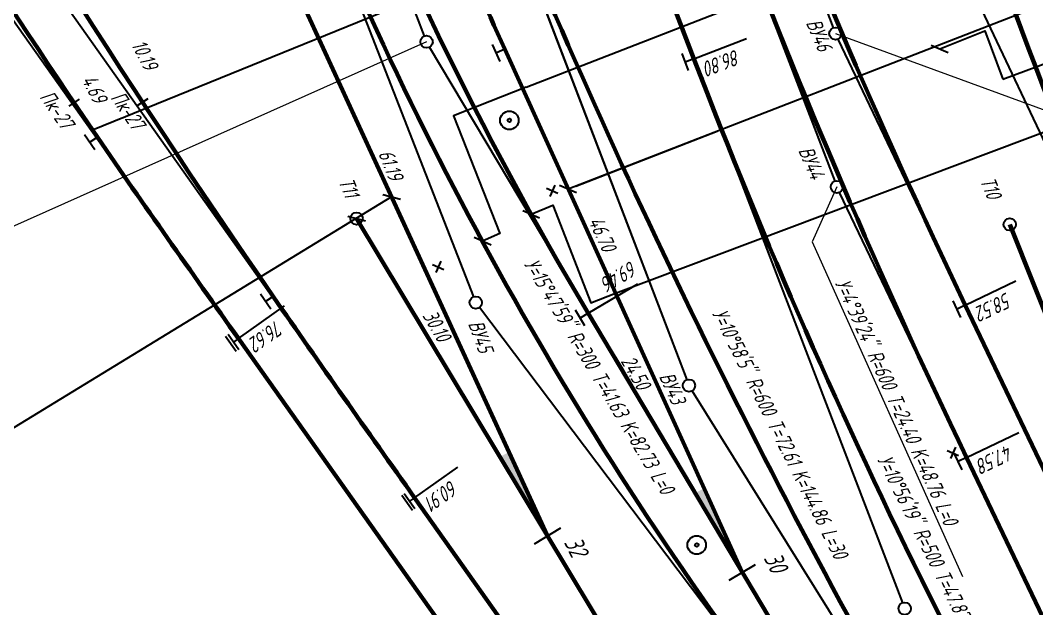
# Model space of a CAD drawing. Extents: x 8811 to 10286, y 10382 to 14118.
# Drawn here: x 9322.1 to 9404.7, y 12580.8 to 12628.6 of the extents above; entities that cross this region are included whole.
import ezdxf
from ezdxf.enums import TextEntityAlignment as Align

# ---------------------------------------------------------------- set-up
doc = ezdxf.new("R2010")
doc.units = 0
for name, color, linetype in [('10.Вершины', 7, 'Continuous'), ('10.Ось трассы', 7, 'Continuous'), ('10.Параметры кривых', 7, 'Continuous'), ('11.Вершины', 7, 'Continuous'), ('11.Ось трассы', 7, 'Continuous'), ('11.Параметры кривых', 7, 'Continuous'), ('11.Стрелочные переводы', 7, 'Continuous'), ('21.Вершины', 7, 'Continuous'), ('21.Ось трассы', 7, 'Continuous'), ('21.Параметры кривых', 7, 'Continuous'), ('35.Вершины', 7, 'Continuous'), ('35.Ось трассы', 7, 'Continuous'), ('35.Параметры кривых', 7, 'Continuous'), ('36.Вершины', 7, 'Continuous'), ('36.Ось трассы', 7, 'Continuous'), ('36.Параметры кривых', 7, 'Continuous'), ('8.Вершины', 7, 'Continuous'), ('9.Стрелочные переводы', 7, 'Continuous'), ('I.Вершины', 7, 'Continuous'), ('I.Ось трассы', 7, 'Continuous'), ('I.Параметры кривых', 7, 'Continuous'), ('II.Вершины', 7, 'Continuous'), ('II.Ось трассы', 7, 'Continuous'), ('II.Параметры кривых', 7, 'Continuous'), ('III.Вершины', 7, 'Continuous'), ('IV.Ось трассы', 7, 'Continuous'), ('Iс.Междупутья', 7, 'Continuous'), ('Iс.Ось трассы', 7, 'Continuous'), ('Выход из парка Б.Ось трассы', 7, 'Continuous'), ('КН II.Параметры кривых', 7, 'Continuous'), ('маскировка', 7, 'Continuous'), ('Парк Б 1.Вершины', 7, 'Continuous'), ('Парк Б 1.Ось трассы', 7, 'Continuous'), ('Парк Б 1.Стрелочные переводы', 7, 'Continuous')]:
    doc.layers.add(name, color=color, linetype=linetype)
for name, color, linetype, lineweight in [('КН I.Пикетаж', 7, 'Continuous', 15), ('кресты', 1, 'Continuous', 30), ('кресты здания и сооружения', 1, 'Continuous', 30), ('Уклоноуказатели по станции', 1, 'Continuous', 35)]:
    doc.layers.add(name, color=color, linetype=linetype, lineweight=lineweight)
doc.styles.add('спдс_сжатие09', font='SPDS.shx', dxfattribs={"width": 0.9, "oblique": 15, "height": 1.25})

# ---------------------------------------------------------------- blocks, each defined once
blk = doc.blocks.new('alignment_cc_sign')
at = {"color": 0, "linetype": 'ByBlock', "lineweight": -2}
for p, q in [((-1.5, 1.5), (1.5, 1.5)), ((0, 0), (0, 1.5))]:
    blk.add_line(p, q, dxfattribs=at)
blk = doc.blocks.new('alignment_tc_sign')
at = {"color": 0, "linetype": 'ByBlock', "lineweight": -2}
for p, q in [((-1.5, 1.5), (1.5, 1.5)), ((-1.5, 1), (1.5, 1)), ((0, 0), (0, 1))]:
    blk.add_line(p, q, dxfattribs=at)

msp = doc.modelspace()

# ---------------------------------------------------------------- linework, layer by layer
at = {"layer": '10.Вершины', "color": 5, "lineweight": 30}
msp.add_circle((9359.125, 12605.693), 0.5, dxfattribs=at)
at = {"layer": '11.Вершины', "color": 5, "lineweight": 30}
msp.add_line((9345.934, 12650.877), (9354.948, 12627.363), dxfattribs=at)
msp.add_circle((9355.127, 12626.897), 0.5, dxfattribs=at)
at = {"layer": '9.Стрелочные переводы', "color": 5, "lineweight": 30}
for radius in [0.75, 0.15]:
    msp.add_circle((9361.86, 12620.513), radius, dxfattribs=at)
at = {"layer": 'КН II.Параметры кривых', "color": 5, "lineweight": 30}
msp.add_line((9361.485, 12626.298), (9356.976, 12636.23), dxfattribs=at)
at = {"layer": 'кресты', "color": 5, "lineweight": 30}
for p, q in [((9365.546, 12615.244), (9365.144, 12614.329)), ((9364.887, 12614.988), (9365.803, 12614.585)), ((9355.626, 12608.798), (9356.542, 12608.396)), ((9356.285, 12609.055), (9355.883, 12608.139))]:
    msp.add_line(p, q, dxfattribs=at)
at = {"layer": 'Уклоноуказатели по станции', "color": 5, "lineweight": 30}
for p, q in [((9401.98, 12623.863), (9425.289, 12632.579)), ((9396.153, 12626.637), (9397.518, 12626.015)), ((9367.256, 12615.169), (9378.742, 12619.64)), ((9365.934, 12615.247), (9367.307, 12614.643)), ((9351.564, 12614.482), (9353.016, 12614.104)), ((9348.718, 12612.714), (9350.17, 12612.336)), ((9358.996, 12611.004), (9360.369, 12610.4))]:
    msp.add_line(p, q, dxfattribs=at)
at = {"layer": 'Уклоноуказатели по станции', "color": 5, "lineweight": 30, "flags": 128}
msp.add_lwpolyline([(9396.855, 12626.334), (9400.511, 12627.792), (9401.98, 12623.863)], dxfattribs=at)
at = {"layer": 'Уклоноуказатели по станции', "color": 5, "lineweight": 30}
msp.add_circle((9402.527, 12612.058), 0.5, dxfattribs=at)

# ---------------------------------------------------------------- block references
at = {"layer": 'КН II.Параметры кривых', "color": 5, "lineweight": 30, "xscale": 0.4999999999999998, "yscale": 0.4999999999999998, "zscale": 0.4999999999999998, "rotation": 114.4191650515134}
msp.add_blockref('alignment_cc_sign', (9361.485, 12626.298), dxfattribs=at)

# ---------------------------------------------------------------- wipeouts: each hides what was drawn before it
at = {"color": 5}
for points in [[(9385.676, 12628.895), (9387.222, 12629.175), (9388.492, 12625.908), (9387.078, 12625.453)], [(9330.973, 12626.834), (9332.334, 12627.24), (9333.628, 12624.563), (9332.253, 12624.125)], [(9377.669, 12623.9), (9377.507, 12625.304), (9380.828, 12626.574), (9381.14, 12625.21)], [(9329.072, 12622.642), (9330.427, 12623.191), (9332.823, 12619.644), (9331.485, 12619.155)], [(9351.02, 12618.019), (9352.353, 12618.415), (9353.532, 12615.432), (9352.112, 12615.158)], [(9384.983, 12618.479), (9386.624, 12618.715), (9387.958, 12615.444), (9386.441, 12615.051)], [(9347.905, 12615.331), (9349.418, 12615.759), (9350.245, 12613.568), (9348.878, 12613.132)], [(9400.669, 12613.632), (9399.988, 12615.355), (9401.591, 12615.827), (9402.241, 12614.233)], [(9400.077, 12603.881), (9399.51, 12605.367), (9402.896, 12607.027), (9403.38, 12605.548)], [(9354.405, 12604.894), (9355.864, 12605.406), (9357.529, 12602.441), (9356.245, 12601.881)], [(9340.329, 12602.559), (9343.31, 12604.803), (9344.229, 12603.535), (9341.191, 12601.435)], [(9400.167, 12591.586), (9399.633, 12592.987), (9402.91, 12594.484), (9403.524, 12593.134)], [(9355.466, 12588.378), (9354.567, 12589.598), (9357.515, 12591.727), (9358.371, 12590.516)], [(9366.044, 12586.472), (9367.916, 12586.975), (9368.608, 12585.275), (9366.919, 12584.707)]]:
    msp.add_wipeout(points, dxfattribs=at).dxf.layer = 'маскировка'

# ---------------------------------------------------------------- next in the draw order: linework, layer by layer
at = {"color": 5, "lineweight": 30}
msp.add_line((9332.464, 12622.264), (9331.627, 12621.715), dxfattribs=at)
at = {"layer": '10.Вершины', "color": 5, "lineweight": 30}
msp.add_line((9344.004, 12644.477), (9358.944, 12606.159), dxfattribs=at)
at = {"layer": '21.Параметры кривых', "color": 5, "lineweight": 30}
msp.add_line((9376.862, 12625.521), (9381.122, 12627.154), dxfattribs=at)
at = {"layer": '35.Вершины', "color": 5, "lineweight": 30}
msp.add_line((9379.778, 12637.894), (9388.305, 12615.571), dxfattribs=at)
msp.add_circle((9388.484, 12615.104), 0.5, dxfattribs=at)
at = {"layer": '36.Вершины', "color": 5, "lineweight": 30}
msp.add_line((9379.638, 12650.427), (9388.185, 12628.037), dxfattribs=at)
msp.add_circle((9388.363, 12627.569), 0.5, dxfattribs=at)
at = {"layer": 'I.Параметры кривых', "color": 5, "lineweight": 30}
msp.add_line((9339.847, 12602.767), (9343.595, 12605.423), dxfattribs=at)
at = {"layer": 'II.Параметры кривых', "color": 5, "lineweight": 30}
msp.add_line((9354.16, 12589.834), (9357.679, 12592.327), dxfattribs=at)
at = {"layer": 'Парк Б 1.Вершины', "color": 5, "lineweight": 30}
msp.add_circle((9349.444, 12612.525), 0.5, dxfattribs=at)
at = {"layer": 'Уклоноуказатели по станции', "color": 5, "lineweight": 30}
for p, q in [((9363.222, 12623.214), (9429.086, 12648.833)), ((9366.644, 12614.934), (9433.028, 12640.776)), ((9352.29, 12614.293), (9301.7, 12583.39))]:
    msp.add_line(p, q, dxfattribs=at)

# ---------------------------------------------------------------- next in the draw order: block references
at = {"layer": '21.Ось трассы', "color": 5, "lineweight": 30, "xscale": 0.4999999999999996, "yscale": 0.4999999999999996, "zscale": 0.4999999999999996, "rotation": 110.9652476712648}
msp.add_blockref('alignment_cc_sign', (9376.862, 12625.521), dxfattribs=at)
at = {"layer": 'I.Ось трассы', "color": 5, "lineweight": 30, "xscale": 0.5, "yscale": 0.5, "zscale": 0.5, "rotation": 125.3187945893982}
msp.add_blockref('alignment_tc_sign', (9339.847, 12602.767), dxfattribs=at)
at = {"layer": 'II.Ось трассы', "color": 5, "lineweight": 30}
for name, p, xscale, yscale, zscale, rotation in [('alignment_cc_sign', (9342.666, 12606.201), 0.4999999999999995, 0.4999999999999995, 0.4999999999999995, 124.6001767264428), ('alignment_tc_sign', (9354.16, 12589.834), 0.5, 0.5, 0.5, 125.316376702432)]:
    msp.add_blockref(name, p, dxfattribs=dict(at, xscale=xscale, yscale=yscale, zscale=zscale, rotation=rotation))

# ---------------------------------------------------------------- next in the draw order: texts
at = {"layer": '21.Параметры кривых', "color": 5, "lineweight": 30, "style": 'спдс_сжатие09', "oblique": 15, "width": 0.9}
msp.add_text('86.80', height=1.25, rotation=200.96524, dxfattribs=at).set_placement((9377.624, 12625.278), align=Align.RIGHT)
at = {"layer": '8.Вершины', "color": 5, "lineweight": 30, "style": 'спдс_сжатие09', "oblique": 15, "width": 0.9}
msp.add_text('61.19', height=1.25, rotation=291.98962, dxfattribs=at).set_placement((9351.642, 12616.664), align=Align.CENTER)
for s, p in [('Т11', (9348.527, 12615.78)), ('Т10', (9400.665, 12615.837))]:
    msp.add_text(s, height=1.25, rotation=291.98962, dxfattribs=at).set_placement(p, align=Align.MIDDLE_LEFT)
at = {"layer": 'I.Параметры кривых', "color": 5, "lineweight": 30, "style": 'спдс_сжатие09', "oblique": 15, "width": 0.9}
msp.add_text('76.62', height=1.25, rotation=215.31879, dxfattribs=at).set_placement((9340.646, 12602.72), align=Align.RIGHT)
at = {"layer": 'II.Параметры кривых', "color": 5, "lineweight": 30, "style": 'спдс_сжатие09', "oblique": 15, "width": 0.9}
msp.add_text('60.91', height=1.25, rotation=215.31637, dxfattribs=at).set_placement((9354.959, 12589.787), align=Align.RIGHT)
at = {"layer": 'Iс.Междупутья', "color": 5, "lineweight": 30, "style": 'спдс_сжатие09', "oblique": 15, "width": 0.9}
for s, rotation, p in [('10.19', 297, (9331.657, 12625.569)), ('30.10', 300.05467, (9355.413, 12603.516))]:
    msp.add_text(s, height=1.25, rotation=rotation, dxfattribs=at).set_placement(p, align=Align.CENTER)
at = {"layer": 'КН II.Параметры кривых', "color": 5, "lineweight": 30, "style": 'спдс_сжатие09', "oblique": 15, "width": 0.9}
msp.add_text('32 ', height=1.5, rotation=296.2458, dxfattribs=at).set_placement((9368.59, 12584.906), align=Align.TOP_RIGHT)
at = {"layer": 'Уклоноуказатели по станции', "color": 5, "lineweight": 30, "style": 'спдс_сжатие09', "oblique": 15, "width": 0.9}
for s, p in [('ВУ46', (9387.613, 12627.717)), ('ВУ44', (9386.993, 12617.336))]:
    msp.add_text(s, height=1.25, rotation=293.15472, dxfattribs=at).set_placement(p, align=Align.TOP_CENTER)

# ---------------------------------------------------------------- next in the draw order: wipeouts: each hides what was drawn before it
at = {"color": 5}
for points in [[(9326.839, 12624.052), (9328.183, 12624.361), (9329.542, 12621.885), (9328.12, 12621.506)], [(9386.823, 12610.303), (9388.279, 12610.782), (9399.994, 12584.551), (9398.549, 12584.206)]]:
    msp.add_wipeout(points, dxfattribs=at).dxf.layer = 'маскировка'

# ---------------------------------------------------------------- next in the draw order: linework, layer by layer
at = {"color": 5, "lineweight": 30}
msp.add_line((9327.977, 12619.734), (9417.981, 12656.394), dxfattribs=at)
at = {"layer": '36.Параметры кривых', "color": 5, "lineweight": 30}
msp.add_line((9398.921, 12605.498), (9403.037, 12607.467), dxfattribs=at)

# ---------------------------------------------------------------- next in the draw order: block references
at = {"layer": '36.Ось трассы', "color": 5, "lineweight": 30, "xscale": 0.4999999999999944, "yscale": 0.4999999999999944, "zscale": 0.4999999999999944, "rotation": 115.5636178884625}
msp.add_blockref('alignment_cc_sign', (9398.921, 12605.498), dxfattribs=at)

# ---------------------------------------------------------------- next in the draw order: texts
at = {"layer": '36.Параметры кривых', "color": 5, "lineweight": 30, "style": 'спдс_сжатие09', "oblique": 15, "width": 0.9}
msp.add_text('58.52', height=1.25, rotation=205.56363, dxfattribs=at).set_placement((9399.701, 12605.317), align=Align.RIGHT)
at = {"layer": 'КН I.Пикетаж', "color": 5, "lineweight": 30, "style": 'спдс_сжатие09', "oblique": 15, "width": 0.9}
msp.add_text('Пк-27', height=1.25, rotation=304.05196, dxfattribs=at).set_placement((9330.327, 12620.985), align=Align.CENTER)

# ---------------------------------------------------------------- next in the draw order: wipeouts: each hides what was drawn before it
at = {"color": 5}
for points in [[(9323.298, 12622.759), (9324.664, 12623.246), (9327.043, 12619.746), (9325.544, 12619.363)], [(9390.021, 12595.657), (9391.746, 12596.274), (9404.649, 12570.087), (9403.059, 12569.665)]]:
    msp.add_wipeout(points, dxfattribs=at).dxf.layer = 'маскировка'

# ---------------------------------------------------------------- next in the draw order: linework, layer by layer
at = {"color": 5, "lineweight": 30}
msp.add_line((9326.886, 12622.23), (9326.058, 12621.67), dxfattribs=at)
at = {"layer": '21.Вершины', "color": 5, "lineweight": 30}
msp.add_circle((9393.991, 12580.817), 0.5, dxfattribs=at)
at = {"layer": '35.Параметры кривых', "color": 5, "lineweight": 30}
msp.add_line((9399.011, 12593.097), (9403.267, 12595.133), dxfattribs=at)
at = {"layer": 'I.Вершины', "color": 5, "lineweight": 30}
msp.add_line((9339.847, 12602.767), (9301.859, 12656.382), dxfattribs=at)
at = {"layer": 'II.Вершины', "color": 5, "lineweight": 30}
msp.add_line((9354.16, 12589.834), (9305.194, 12658.949), dxfattribs=at)
at = {"layer": 'КН II.Параметры кривых', "color": 5, "lineweight": 70, "flags": 128}
msp.add_lwpolyline([(9425.794, 12549.319), (9415.996, 12577.417, 0.011189), (9410.51, 12592.087), (9402.527, 12612.058)], format="xyb", dxfattribs=at)
at = {"layer": 'кресты', "color": 5, "lineweight": 30}
for p, q in [((9397.453, 12593.678), (9398.368, 12593.275)), ((9398.112, 12593.934), (9397.709, 12593.019))]:
    msp.add_line(p, q, dxfattribs=at)
at = {"layer": 'кресты здания и сооружения', "color": 5, "lineweight": 20}
msp.add_lwpolyline([(9355.127, 12626.897), (9308.699, 12606.176)], dxfattribs=at)
at = {"layer": 'Уклоноуказатели по станции', "color": 5, "lineweight": 30}
msp.add_line((9429.583, 12567.495), (9393.489, 12643.876), dxfattribs=at)
msp.add_circle((9393.991, 12580.817), 0.5, dxfattribs=at)

# ---------------------------------------------------------------- next in the draw order: block references
at = {"layer": '35.Ось трассы', "color": 5, "lineweight": 30, "xscale": 0.5, "yscale": 0.5, "zscale": 0.5, "rotation": 115.5634403035441}
msp.add_blockref('alignment_cc_sign', (9399.011, 12593.097), dxfattribs=at)
at = {"layer": 'I.Ось трассы', "color": 5, "lineweight": 30, "xscale": 0.5, "yscale": 0.5, "zscale": 0.5, "rotation": 124.3638658415387}
msp.add_blockref('alignment_cc_sign', (9328.375, 12619.15), dxfattribs=at)

# ---------------------------------------------------------------- next in the draw order: texts
at = {"layer": '35.Параметры кривых', "color": 5, "lineweight": 30, "style": 'спдс_сжатие09', "oblique": 15, "width": 0.9}
msp.add_text('47.58', height=1.25, rotation=205.56345, dxfattribs=at).set_placement((9399.79, 12592.915), align=Align.RIGHT)
at = {"layer": 'Iс.Междупутья', "color": 5, "lineweight": 30, "style": 'спдс_сжатие09', "oblique": 15, "width": 0.9}
msp.add_text('4.69', height=1.25, rotation=297, dxfattribs=at).set_placement((9327.58, 12622.802), align=Align.CENTER)
at = {"layer": 'КН I.Пикетаж', "color": 5, "lineweight": 30, "style": 'спдс_сжатие09', "oblique": 15, "width": 0.9}
msp.add_text('Пк-27', height=1.25, rotation=304.05196, dxfattribs=at).set_placement((9324.557, 12621.045), align=Align.CENTER)

# ---------------------------------------------------------------- next in the draw order: wipeouts: each hides what was drawn before it
at = {"color": 5}
msp.add_wipeout([(9376.835, 12607.585), (9378.157, 12608.173), (9391.495, 12581.86), (9389.576, 12581.267)], dxfattribs=at).dxf.layer = 'маскировка'

# ---------------------------------------------------------------- next in the draw order: linework, layer by layer
at = {"layer": '35.Вершины', "color": 5, "lineweight": 30}
msp.add_line((9399.011, 12593.097), (9388.699, 12614.653), dxfattribs=at)
at = {"layer": '36.Вершины', "color": 5, "lineweight": 30}
msp.add_line((9398.921, 12605.498), (9388.579, 12627.118), dxfattribs=at)
at = {"layer": '9.Стрелочные переводы', "color": 5, "lineweight": 30}
msp.add_circle((9377.087, 12585.991), 0.15, dxfattribs=at)
at = {"layer": 'кресты здания и сооружения', "color": 5, "lineweight": 20}
for points in [[(9388.363, 12627.569), (9409.601, 12619.808), (9421.084, 12593.172)], [(9388.484, 12615.104), (9386.472, 12610.635), (9398.704, 12583.443)]]:
    msp.add_lwpolyline(points, dxfattribs=at)

# ---------------------------------------------------------------- next in the draw order: texts
at = {"layer": '21.Параметры кривых', "color": 5, "lineweight": 30, "style": 'спдс_сжатие09', "oblique": 15, "width": 0.9}
msp.add_text('У=10°56\'19" R=500 T=47.87 K=95.46  L=0', height=1.25, rotation=296.4345, dxfattribs=at).set_placement((9396.764, 12582.808), align=Align.CENTER)
at = {"layer": '35.Параметры кривых', "color": 5, "lineweight": 30, "style": 'спдс_сжатие09', "oblique": 15, "width": 0.9}
msp.add_text('У=4°39\'24" R=600 T=24.40 K=48.76 L=0', height=1.25, rotation=294.21307, dxfattribs=at).set_placement((9392.767, 12597.363), align=Align.CENTER)

# ---------------------------------------------------------------- next in the draw order: wipeouts: each hides what was drawn before it
at = {"color": 5}
for points in [[(9361.164, 12611.456), (9362.687, 12612.255), (9377.34, 12587.586), (9375.885, 12587.011)], [(9382.207, 12585.1), (9383.96, 12585.727), (9384.82, 12583.802), (9383.106, 12583.322)]]:
    msp.add_wipeout(points, dxfattribs=at).dxf.layer = 'маскировка'

# ---------------------------------------------------------------- next in the draw order: linework, layer by layer
at = {"layer": '11.Стрелочные переводы', "color": 5, "lineweight": 30}
msp.add_line((9379.719, 12583.133), (9381.867, 12584.411), dxfattribs=at)
at = {"layer": '9.Стрелочные переводы', "color": 5, "lineweight": 30}
msp.add_circle((9377.087, 12585.991), 0.75, dxfattribs=at)
at = {"layer": 'КН II.Параметры кривых', "color": 5, "lineweight": 30}
msp.add_line((9379.719, 12583.133), (9381.867, 12584.411), dxfattribs=at)
msp.add_solid([(9380.793, 12583.772), (9380.793, 12583.772), (9376.957, 12590.217), (9377.692, 12590.601)], dxfattribs=at)
at = {"layer": 'Парк Б 1.Стрелочные переводы', "color": 5, "lineweight": 30}
msp.add_line((9363.894, 12586.085), (9366.036, 12587.374), dxfattribs=at)
msp.add_solid([(9364.965, 12586.73), (9364.965, 12586.73), (9361.098, 12593.156), (9361.831, 12593.544)], dxfattribs=at)
at = {"layer": 'Уклоноуказатели по станции', "color": 5, "lineweight": 30}
msp.add_line((9362.946, 12613.189), (9364.319, 12612.585), dxfattribs=at)
at = {"layer": 'Уклоноуказатели по станции', "color": 5, "lineweight": 30, "flags": 128}
msp.add_lwpolyline([(9363.222, 12623.214), (9357.308, 12620.868), (9361.079, 12611.32), (9359.683, 12610.702)], dxfattribs=at)

# ---------------------------------------------------------------- next in the draw order: block references
at = {"layer": '11.Ось трассы', "color": 5, "lineweight": 30, "xscale": 0.5, "yscale": 0.5, "zscale": 0.5, "rotation": 120.7594520731179}
msp.add_blockref('alignment_cc_sign', (9368.261, 12604.828), dxfattribs=at)
at = {"layer": 'КН II.Параметры кривых', "color": 5, "lineweight": 30, "xscale": 0.5, "yscale": 0.5, "zscale": 0.5, "rotation": 120.7594520731179}
msp.add_blockref('alignment_cc_sign', (9368.261, 12604.828), dxfattribs=at)

# ---------------------------------------------------------------- next in the draw order: texts
at = {"layer": 'КН II.Параметры кривых', "color": 5, "lineweight": 30, "style": 'спдс_сжатие09', "oblique": 15, "width": 0.9}
msp.add_text('30 ', height=1.5, rotation=296.2458, dxfattribs=at).set_placement((9384.822, 12583.627), align=Align.TOP_RIGHT)
at = {"layer": 'Уклоноуказатели по станции', "color": 5, "lineweight": 30, "style": 'спдс_сжатие09', "oblique": 15, "width": 0.9}
msp.add_text('У=10°58\'5" R=600 T=72.61 K=144.86 L=30', height=1.25, rotation=296.42128, dxfattribs=at).set_placement((9383.312, 12594.763), align=Align.CENTER)

# ---------------------------------------------------------------- next in the draw order: wipeouts: each hides what was drawn before it
at = {"color": 5}
for points in [[(9368.093, 12612.571), (9369.386, 12613.017), (9370.923, 12609.68), (9369.578, 12609.303)], [(9358.192, 12604.436), (9359.696, 12604.719), (9360.91, 12601.281), (9359.463, 12601.061)], [(9370.564, 12601.294), (9372.008, 12601.803), (9373.808, 12598.604), (9372.537, 12598.02)]]:
    msp.add_wipeout(points, dxfattribs=at).dxf.layer = 'маскировка'

# ---------------------------------------------------------------- next in the draw order: linework, layer by layer
at = {"layer": '11.Вершины', "color": 5, "lineweight": 30}
msp.add_line((9368.261, 12604.828), (9355.382, 12626.467), dxfattribs=at)
at = {"layer": 'Выход из парка Б.Ось трассы', "color": 5, "lineweight": 70, "flags": 128}
msp.add_lwpolyline([(9364.965, 12586.73), (9339.399, 12642.328, 0.008806), (9334.052, 12653.435), (9333.188, 12655.153)], format="xyb", dxfattribs=at)
at = {"layer": 'Парк Б 1.Стрелочные переводы', "color": 5, "lineweight": 30}
for p, q in [((9364.965, 12586.73), (9358.359, 12601.096)), ((9372.813, 12573.686), (9356.813, 12600.278))]:
    msp.add_line(p, q, dxfattribs=at)

# ---------------------------------------------------------------- next in the draw order: texts
at = {"layer": 'Iс.Ось трассы', "color": 5, "lineweight": 30, "style": 'спдс_сжатие09', "oblique": 15, "width": 0.9}
msp.add_text('ВУ45', height=1.25, rotation=290.13698, dxfattribs=at).set_placement((9358.944, 12602.747), align=Align.CENTER)

# ---------------------------------------------------------------- next in the draw order: wipeouts: each hides what was drawn before it
at = {"color": 5}
for points in [[(9369.224, 12607.691), (9372.189, 12609.482), (9372.796, 12608.239), (9369.742, 12606.413)], [(9373.678, 12600.076), (9375.179, 12600.443), (9376.612, 12597.078), (9375.229, 12596.881)]]:
    msp.add_wipeout(points, dxfattribs=at).dxf.layer = 'маскировка'

# ---------------------------------------------------------------- next in the draw order: linework, layer by layer
at = {"layer": '10.Вершины', "color": 5, "lineweight": 30}
msp.add_line((9384.235, 12572.491), (9359.427, 12605.294), dxfattribs=at)
at = {"layer": '10.Ось трассы', "color": 5, "lineweight": 70, "flags": 128}
msp.add_lwpolyline([(9433.432, 12507.442), (9399.637, 12552.126), (9384.235, 12572.491, -0.069049), (9344.004, 12644.477), (9324.469, 12694.582)], format="xyb", dxfattribs=at)
at = {"layer": '11.Ось трассы', "color": 5, "lineweight": 70, "flags": 128}
msp.add_lwpolyline([(9399.59, 12552.189), (9368.261, 12604.828, -0.042725), (9345.934, 12650.877), (9328.727, 12695.765)], format="xyb", dxfattribs=at)
at = {"layer": '11.Параметры кривых', "color": 5, "lineweight": 30}
msp.add_line((9368.261, 12604.828), (9372.289, 12607.225), dxfattribs=at)
at = {"layer": '21.Вершины', "color": 5, "lineweight": 30}
msp.add_line((9376.862, 12625.521), (9393.812, 12581.284), dxfattribs=at)
at = {"layer": '21.Ось трассы', "color": 5, "lineweight": 70, "flags": 128}
msp.add_lwpolyline([(9559.523, 12314.917), (9419.292, 12540.175, -0.047764), (9376.862, 12625.521), (9352.763, 12688.415)], format="xyb", dxfattribs=at)
at = {"layer": '35.Ось трассы', "color": 5, "lineweight": 70, "flags": 128}
msp.add_lwpolyline([(9440.969, 12505.355), (9399.011, 12593.097, -0.020321), (9379.778, 12637.894), (9359.807, 12690.174)], format="xyb", dxfattribs=at)
at = {"layer": '36.Ось трассы', "color": 5, "lineweight": 70, "flags": 128}
msp.add_lwpolyline([(9466.242, 12464.758), (9398.921, 12605.498, -0.02038), (9379.638, 12650.427), (9372.75, 12668.471)], format="xyb", dxfattribs=at)
at = {"layer": 'I.Ось трассы', "color": 5, "lineweight": 70, "flags": 128}
msp.add_lwpolyline([(9691.217, 11985.199), (9563.529, 12262.894, 0.000521), (9559.345, 12271.977, 0.001563), (9555.123, 12281.042, 0.002604), (9550.826, 12290.071, 0.003646), (9546.416, 12299.047, 0.029703), (9510.797, 12360.724, 0.003646), (9505.228, 12369.029, 0.002604), (9499.555, 12377.264, 0.001563), (9493.813, 12385.452, 0.000521), (9488.038, 12393.615), (9339.847, 12602.767, -0.001042), (9334.077, 12610.935, -0.003125), (9328.375, 12619.15, -0.038388), (9282.424, 12698.846, -0.003125), (9278.17, 12707.896, -0.001042), (9273.992, 12716.982), (9159.262, 12967.396, -0.001042)], format="xyb", dxfattribs=at)
at = {"layer": 'II.Ось трассы', "color": 5, "lineweight": 70, "flags": 128}
msp.add_lwpolyline([(9707.899, 11972.589), (9677.778, 12041.35, 0.00025), (9673.763, 12050.508, 0.00075), (9669.729, 12059.659, 0.002531), (9659.364, 12082.749, 0.00075), (9655.208, 12091.844, 0.00025), (9651.033, 12100.931), (9591.161, 12231.14, 0.000521), (9586.978, 12240.222, 0.001563), (9582.756, 12249.287, 0.002604), (9578.459, 12258.317, 0.003646), (9574.049, 12267.292, 0.029692), (9538.444, 12328.948, 0.003646), (9532.875, 12337.254, 0.002604), (9527.202, 12345.489, 0.001563), (9521.461, 12353.677, 0.000521), (9515.686, 12361.841), (9354.16, 12589.834, -0.000781), (9348.388, 12597.999, -0.002344), (9342.666, 12606.201, -0.040635), (9277.863, 12718.687, -0.002344), (9273.638, 12727.751, -0.000781), (9269.469, 12736.841), (9163.941, 12967.586, -0.001042)], format="xyb", dxfattribs=at)
at = {"layer": 'III.Вершины', "color": 5}
for p, q in [((9350.514, 12666.766), (9376.282, 12599.417)), ((9414.837, 12537.31), (9376.725, 12598.526))]:
    msp.add_line(p, q, dxfattribs=at)
msp.add_circle((9376.461, 12598.95), 0.5, dxfattribs=at)
at = {"layer": 'IV.Ось трассы', "color": 5, "lineweight": 70, "flags": 128}
msp.add_lwpolyline([(9506.526, 12410.55, -0.016344), (9487.755, 12444.981, -0.002734), (9484.42, 12451.699, -0.001953), (9481.149, 12458.448, -0.001172), (9477.92, 12465.217, -0.000391), (9474.712, 12471.996), (9429.583, 12567.495, -0.000391), (9426.382, 12574.278, -0.001172), (9423.202, 12581.071, -0.001953), (9420.065, 12587.883, -0.002734), (9416.992, 12594.724, -0.04558), (9382.098, 12698.162, -0.002734), (9380.399, 12705.467, -0.001953), (9378.768, 12712.787, -0.001172), (9377.183, 12720.118, -0.000391), (9375.622, 12727.454), (9374.47, 12732.876)], format="xyb", dxfattribs=at)
at = {"layer": 'КН II.Параметры кривых', "color": 5, "lineweight": 30}
for p, q in [((9348.715, 12671.535), (9376.282, 12599.417)), ((9417.53, 12532.983), (9376.725, 12598.526)), ((9380.793, 12583.772), (9374.256, 12598.17)), ((9388.578, 12570.691), (9372.706, 12597.36))]:
    msp.add_line(p, q, dxfattribs=at)
at = {"layer": 'КН II.Параметры кривых', "color": 5, "lineweight": 70, "flags": 128}
for points in [[(9712.934, 11973.413), (9601.12, 12223.647, 0.000391), (9598.057, 12230.493, 0.001172), (9594.972, 12237.329, 0.001953), (9591.845, 12244.146, 0.002734), (9588.654, 12250.933, 0.021661), (9564.266, 12296.818, 0.002734), (9560.425, 12303.26, 0.001953), (9556.525, 12309.666, 0.001172), (9552.584, 12316.047, 0.000391), (9548.624, 12322.416), (9414.837, 12537.31, -0.000391), (9410.876, 12543.679, -0.001172), (9406.935, 12550.06, -0.001953), (9403.035, 12556.466, -0.002734), (9399.194, 12562.908, -0.035372), (9361.467, 12638.838, -0.002734), (9358.653, 12645.79, -0.001953), (9355.903, 12652.767, -0.001172), (9353.198, 12659.762, -0.000391), (9350.514, 12666.766), (9319.485, 12747.864)], [(9380.793, 12583.772), (9361.485, 12626.298, -0.016292), (9352.739, 12647.357), (9350.81, 12652.467)]]:
    msp.add_lwpolyline(points, format="xyb", dxfattribs=at)
at = {"layer": 'КН II.Параметры кривых', "color": 5, "lineweight": 30}
msp.add_circle((9376.461, 12598.95), 0.5, dxfattribs=at)
at = {"layer": 'Парк Б 1.Ось трассы', "color": 5, "lineweight": 70, "flags": 128}
msp.add_lwpolyline([(9408.934, 12512.521), (9393.568, 12539.014, 0.004025), (9387.837, 12548.716), (9349.444, 12612.525)], format="xyb", dxfattribs=at)
at = {"layer": 'Уклоноуказатели по станции', "color": 5, "lineweight": 30}
msp.add_line((9370.493, 12606.458), (9441.298, 12633.11), dxfattribs=at)
at = {"layer": 'Уклоноуказатели по станции', "color": 5, "lineweight": 30, "flags": 128}
msp.add_lwpolyline([(9363.632, 12612.887), (9365.387, 12613.627), (9368.472, 12605.674), (9370.493, 12606.458)], dxfattribs=at)

# ---------------------------------------------------------------- next in the draw order: texts
at = {"layer": '10.Параметры кривых', "color": 5, "lineweight": 30, "style": 'спдс_сжатие09', "oblique": 15, "width": 0.9}
msp.add_text('У=15°47\'59" R=300 T=41.63 K=82.73 L=0', height=1.25, rotation=300.7909, dxfattribs=at).set_placement((9368.638, 12599.394), align=Align.CENTER)
at = {"layer": '11.Параметры кривых', "color": 5, "lineweight": 30, "style": 'спдс_сжатие09', "oblique": 15, "width": 0.9}
msp.add_text('69.46', height=1.25, rotation=210.75945, dxfattribs=at).set_placement((9369.268, 12607.661), align=Align.RIGHT)
at = {"layer": 'Iс.Ось трассы', "color": 5, "lineweight": 30, "style": 'спдс_сжатие09', "oblique": 15, "width": 0.9}
msp.add_text('ВУ43', height=1.25, rotation=294.3493, dxfattribs=at).set_placement((9375.68, 12599.02), align=Align.TOP_CENTER)
at = {"layer": 'Уклоноуказатели по станции', "color": 5, "lineweight": 30, "style": 'спдс_сжатие09', "oblique": 15, "width": 0.9}
for s, rotation, p in [('46.70', 294.49707, (9368.844, 12611.031)), ('24.50', 299.99688, (9371.587, 12599.713))]:
    msp.add_text(s, height=1.25, rotation=rotation, dxfattribs=at).set_placement(p, align=Align.CENTER)

doc.saveas('drawing.dxf')
